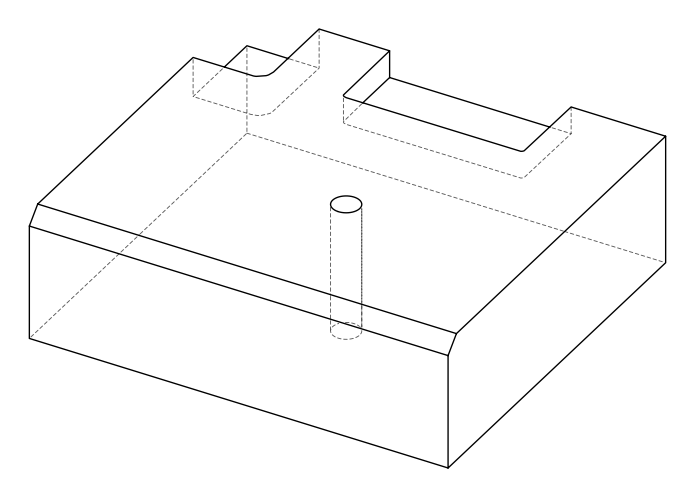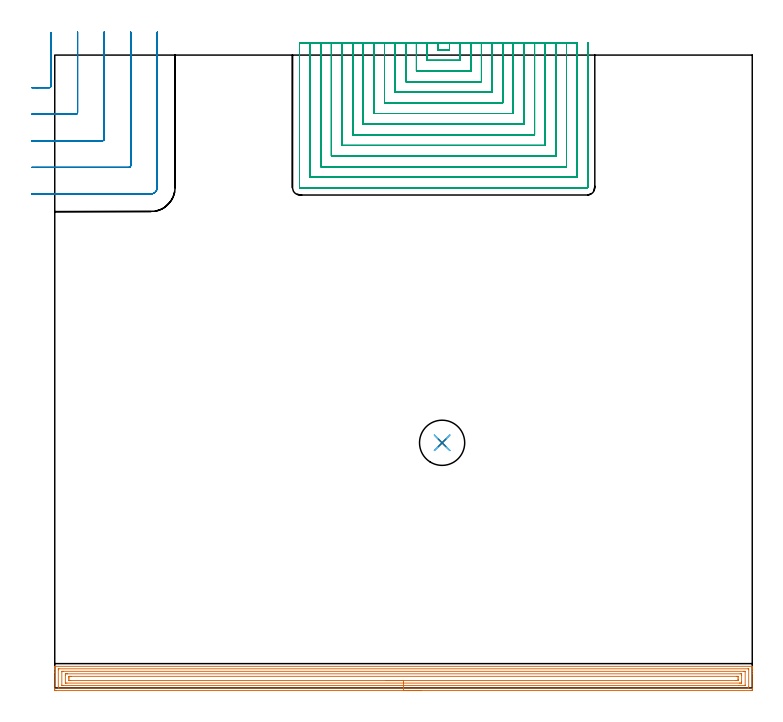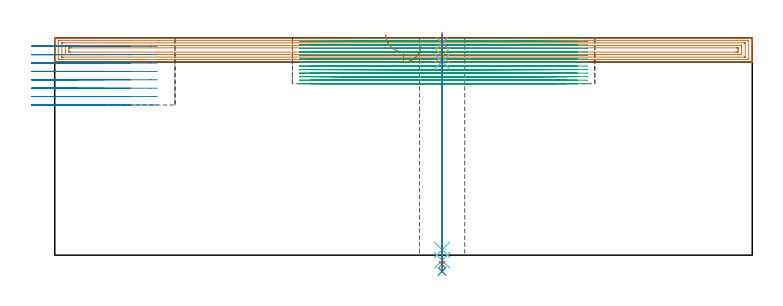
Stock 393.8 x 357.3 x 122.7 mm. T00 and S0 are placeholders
(PLAN: 8 operations, 7 tool changes, 148.6 min)
(1 AREA_MILL | FG_CHAMFER_SURFACE | UGT0205_001 | 16.04 min | 36950 mm3)
(2 MILL_CORNER_NOTCH_RECTANGULAR | CORNER_NOTCH_RECTANGULAR | UGT0201_094 | Follow Part, ap 5, ae 75% | 9.16 min | 225976 mm3)
(3 MILL_SLOT | SLOT_PARTIAL_RECTANGULAR | NXT0201_009 | Follow Part, ap 2, ae 75% | 121.68 min | 349037 mm3)
(4 SPOT_DRILL | STEP1HOLE | NXT0321_9005460120000 | 0.05 min | 263 mm3)
(5 DRILL_BLIND_HOLE_INTO_CENTER | STEP1HOLE | NXT0301_038 | 0.05 min | 259 mm3)
(6 GUN_DRILL_THROUGH_HOLE | STEP1HOLE | UGT0307_002 | 0.56 min | 3143 mm3)
(7 SPADE_DRILL_TO_ENLARGE_THROUGH_HOLE | STEP1HOLE | UGT0306_007 | 0.52 min | 22626 mm3)
(8 DRILL_TO_ENLARGE_THROUGH_HOLE | STEP1HOLE | UGT0301_386 | 0.54 min | 36370 mm3)
(TOOL UGT0205_001 | Chamfer Mill 20 x 3 x 45 deg. | D20 FL50 Z2)
(TOOL UGT0201_094 | End mill 20 mm | D20 FL38 Z4)
(TOOL NXT0201_009 | ENDMILL 8mm [2P460-0800-NA 1630] | D8 FL26 Z6)
(TOOL NXT0321_9005460120000 | NC Spot Drill, 142deg, 12mm, Carbide, Uncoated | D12 PA142 FL30 Z2)
(TOOL NXT0301_038 | Carbide Drill 6.7mm [860.1-0670-034A1-MM 2214] | D6.7 PA140 FL53 Z2)
(TOOL UGT0307_002 | Gun Drill 6 mm | D6 PA130 FL24 Z1)
(TOOL UGT0306_007 | Spade Drill 16.5mm | D16.5 PA132 FL10 Z2)
(TOOL UGT0301_386 | Twist Drill 25.5 mm | D25.5 PA118 FL165 Z2)
(OP 1 AREA_MILL)
G17 G21 G94 G90
T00 M6
G54
G17 G0 G90 X206.9 Y-1.5 S1061 M3
G43 Z132.7 H0
Z119.
G94 G1 X206.862 Z118.128 F250.
X206.748 Z117.264
X206.559 Z116.412
X206.297 Z115.58
X205.963 Z114.774
X205.56 Z114.
X205.092 Z113.264
X204.56 Z112.572
X203.971 Z111.929
X203.328 Z111.34
X202.636 Z110.809
X201.9 Z110.34
X201.126 Z109.937
X200.32 Z109.603
X199.488 Z109.341
X198.636 Z109.152
X197.772 Z109.038
X196.9 Z109.
X0.629
X0.337 Y-1.497 Z109.002
X0.01 Y-1.492 Z109.006
X0. Y-1.16 Z109.337
Y8.919 Z119.414
Y10.34 Z120.836
Y10.704 Z121.199
Y11.432 Z121.931
Y11.708 Z122.207
X0.003 Y12.137 Z122.628
X0.006 Y12.181 Z122.672
X0.009 Y12.197 Z122.688
X0.182 Y12.2 Z122.7
X393.618
X393.79 Y12.197 Z122.688
X393.793 Y12.138 Z122.63
X393.8 Y11.707 Z122.207
Y11.432 Z121.932
Y10.704 Z121.199
Y9.448 Z119.945
Y8.027 Z118.523
Y-0.632 Z109.865
X393.798 Y-0.896 Z109.601
X393.793 Y-1.492 Z109.006
X393.769 Y-1.494 Z109.004
X393.17 Y-1.5 Z109.
X196.9
Y-0.086 Z110.414
X2.336 Y-0.085 Z110.415
X2.172 Y-0.083 Z110.417
X2.064 Y-0.079 Z110.421
X2.009 Y-0.075 Z110.425
X2.006 Y-0.063 Z110.437
X2.003 Y-0.004 Z110.496
X2. Y0.413 Z110.913
Y10.228 Z120.728
X2.003 Y10.704 Z121.204
X2.006 Y10.755 Z121.255
X2.009 Y10.775 Z121.275
X2.091 Y10.779 Z121.279
X2.254 Y10.784 Z121.284
X2.336 Y10.786 Z121.286
X391.464 Y10.785 Z121.285
X391.628 Y10.783 Z121.283
X391.736 Y10.779 Z121.279
X391.791 Y10.775 Z121.275
X391.794 Y10.763 Z121.263
X391.797 Y10.704 Z121.204
X391.8 Y10.287 Z120.787
Y0.472 Z110.972
X391.797 Y-0.004 Z110.496
X391.794 Y-0.055 Z110.445
X391.791 Y-0.075 Z110.425
X391.709 Y-0.079 Z110.421
X391.546 Y-0.084 Z110.416
X391.464 Y-0.086 Z110.414
X196.9
Y1.328 Z111.828
X4.659 Y1.329 Z111.829
X4.206 Y1.33 Z111.83
X4.056 Y1.332 Z111.832
X4.01 Y1.335 Z111.835
X4.005 Y1.438 Z111.938
X4.001 Y1.575 Z112.075
Y9.124 Z119.624
X4.01 Y9.33 Z119.83
X4.017 Y9.365 Z119.865
X4.037 Y9.368 Z119.868
X4.093 Y9.371 Z119.871
X4.206
X4.647 Y9.372 Z119.872
X389.141 Y9.371 Z119.871
X389.594 Y9.37 Z119.87
X389.744 Y9.367 Z119.867
X389.79 Y9.365 Z119.865
X389.795 Y9.262 Z119.762
X389.799 Y9.125 Z119.625
Y1.576 Z112.076
X389.79 Y1.37 Z111.87
X389.783 Y1.335 Z111.835
X389.763 Y1.332 Z111.832
X389.707 Y1.329 Z111.829
X386.149 Y1.328 Z111.828
X196.9
Y2.743 Z113.243
X6.819
X6.056 Y2.748 Z113.248
X6.017 Y2.749 Z113.249
X6.01 Y2.79 Z113.29
X6.005 Y2.9 Z113.4
X6.001 Y3.12 Z113.62
X6. Y7.129 Z117.629
X6.002 Y7.578 Z118.078
X6.005 Y7.8 Z118.3
X6.01 Y7.91 Z118.41
X6.018 Y7.951 Z118.451
X6.069 Y7.953 Z118.453
X6.889 Y7.957 Z118.457
X6.959
X386.981
X387.744 Y7.952 Z118.452
X387.783 Y7.951 Z118.451
X387.79 Y7.91 Z118.41
X387.795 Y7.8 Z118.3
X387.799 Y7.58 Z118.08
X387.8 Y7.14 Z117.64
Y3.571 Z114.071
X387.799 Y3.122 Z113.622
X387.795 Y2.9 Z113.4
X387.79 Y2.79 Z113.29
X387.782 Y2.749 Z113.249
X387.731 Y2.747 Z113.247
X386.911 Y2.743 Z113.243
X386.841
X196.9
Y4.157 Z114.657
X8.978
X8.677 Y4.158 Z114.658
X8.08 Y4.161 Z114.661
X8.028 Y4.164 Z114.664
X8.01 Y4.172 Z114.672
X8.004 Y4.237 Z114.737
X8.002 Y4.458 Z114.958
X8. Y5.133 Z115.633
Y6.026 Z116.526
X8.001 Y6.242 Z116.742
X8.003 Y6.411 Z116.911
X8.007 Y6.495 Z116.995
X8.009 Y6.531 Z117.031
X8.075 Y6.536 Z117.036
X8.378 Y6.541 Z117.041
X8.677 Y6.542 Z117.042
X9.27 Y6.543 Z117.043
X384.822
X385.123 Y6.542 Z117.042
X385.72 Y6.539 Z117.039
X385.772 Y6.536 Z117.036
X385.79 Y6.528 Z117.028
X385.796 Y6.463 Z116.963
X385.798 Y6.242 Z116.742
X385.8 Y5.567 Z116.067
Y4.674 Z115.174
X385.799 Y4.458 Z114.958
X385.797 Y4.289 Z114.789
X385.793 Y4.205 Z114.705
X385.791 Y4.169 Z114.669
X385.725 Y4.164 Z114.664
X385.422 Y4.159 Z114.659
X385.123 Y4.158 Z114.658
X384.53 Y4.157 Z114.657
X196.9
X196.028 Z114.695
X195.164 Z114.809
X194.312 Z114.998
X193.48 Z115.26
X192.674 Z115.594
X191.9 Z115.997
X191.164 Z116.465
X190.472 Z116.996
X189.829 Z117.586
X189.24 Z118.229
X188.708 Z118.921
X188.24 Z119.657
X187.837 Z120.431
X187.503 Z121.237
X187.241 Z122.069
X187.052 Z122.92
X186.938 Z123.785
X186.9 Z124.657
G0 Z132.7
M5
M2
(OP 2 MILL_CORNER_NOTCH_RECTANGULAR)
G17 G21 G94 G90
T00 M6
G54
G17 G0 G90 X-13. Y338.9 S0 M3
G43 Z132.7 H0
Z117.962
G94 G1 X-10. F250.
X-3.094 F500.
G3 X-2.1 Y339.894 R1.
G1 Y367.077
Y370.077 F250.
G0 Z132.7
X-13. Y323.9
Z117.962
G1 X-10.
X11.905 F500.
G3 X12.9 Y324.895 R1.
G1 Y367.3
Y370.3 F250.
G0 Z132.7
X-13. Y308.9
Z117.962
G1 X-10.
X26.905 F500.
G3 X27.9 Y309.895 R1.
G1 Y367.3
Y370.3 F250.
G0 Z132.7
X-13. Y293.9
Z117.962
G1 X-10.
X41.905 F500.
G3 X42.9 Y294.895 R1.
G1 Y367.3
Y370.3 F250.
G0 Z132.7
X-13. Y278.9
Z117.962
G1 X-10.
X54.2 F500.
G3 X57.9 Y282.6 R3.7
G1 Y367.3
Y370.3 F250.
G0 Z132.7
X-13. Y338.9
Z113.225
G1 X-10.
X-3.094 F500.
G3 X-2.1 Y339.894 R1.
G1 Y367.077
Y370.077 F250.
G0 Z132.7
X-13. Y323.9
Z113.225
G1 X-10.
X11.905 F500.
G3 X12.9 Y324.895 R1.
G1 Y367.3
Y370.3 F250.
G0 Z132.7
X-13. Y308.9
Z113.225
G1 X-10.
X26.905 F500.
G3 X27.9 Y309.895 R1.
G1 Y367.3
Y370.3 F250.
G0 Z132.7
X-13. Y293.9
Z113.225
G1 X-10.
X41.905 F500.
G3 X42.9 Y294.895 R1.
G1 Y367.3
Y370.3 F250.
G0 Z132.7
X-13. Y278.9
Z113.225
G1 X-10.
X54.2 F500.
G3 X57.9 Y282.6 R3.7
G1 Y367.3
Y370.3 F250.
G0 Z132.7
X-13. Y338.9
Z108.487
G1 X-10.
X-3.094 F500.
G3 X-2.1 Y339.894 R1.
G1 Y367.077
Y370.077 F250.
G0 Z132.7
X-13. Y323.9
Z108.487
G1 X-10.
X11.905 F500.
G3 X12.9 Y324.895 R1.
G1 Y367.3
Y370.3 F250.
G0 Z132.7
X-13. Y308.9
Z108.487
G1 X-10.
X26.905 F500.
G3 X27.9 Y309.895 R1.
G1 Y367.3
Y370.3 F250.
G0 Z132.7
X-13. Y293.9
Z108.487
G1 X-10.
X41.905 F500.
G3 X42.9 Y294.895 R1.
G1 Y367.3
Y370.3 F250.
G0 Z132.7
X-13. Y278.9
Z108.487
G1 X-10.
X54.2 F500.
G3 X57.9 Y282.6 R3.7
G1 Y367.3
Y370.3 F250.
G0 Z132.7
X-13. Y338.9
Z103.75
G1 X-10.
X-3.094 F500.
G3 X-2.1 Y339.894 R1.
G1 Y367.077
Y370.077 F250.
G0 Z132.7
X-13. Y323.9
Z103.75
G1 X-10.
X11.905 F500.
G3 X12.9 Y324.895 R1.
G1 Y367.3
Y370.3 F250.
G0 Z132.7
X-13. Y308.9
Z103.75
G1 X-10.
X26.905 F500.
G3 X27.9 Y309.895 R1.
G1 Y367.3
Y370.3 F250.
G0 Z132.7
X-13. Y293.9
Z103.75
G1 X-10.
X41.905 F500.
G3 X42.9 Y294.895 R1.
G1 Y367.3
Y370.3 F250.
G0 Z132.7
X-13. Y278.9
Z103.75
G1 X-10.
X54.2 F500.
G3 X57.9 Y282.6 R3.7
G1 Y367.3
Y370.3 F250.
G0 Z132.7
X-13. Y338.9
Z99.012
G1 X-10.
X-3.094 F500.
G3 X-2.1 Y339.894 R1.
G1 Y367.077
Y370.077 F250.
G0 Z132.7
X-13. Y323.9
Z99.012
G1 X-10.
X11.905 F500.
G3 X12.9 Y324.895 R1.
G1 Y367.3
Y370.3 F250.
G0 Z132.7
X-13. Y308.9
Z99.012
G1 X-10.
X26.905 F500.
G3 X27.9 Y309.895 R1.
G1 Y367.3
Y370.3 F250.
G0 Z132.7
X-13. Y293.9
Z99.012
G1 X-10.
X41.905 F500.
G3 X42.9 Y294.895 R1.
G1 Y367.3
Y370.3 F250.
G0 Z132.7
X-13. Y278.9
Z99.012
G1 X-10.
X54.2 F500.
G3 X57.9 Y282.6 R3.7
G1 Y367.3
Y370.3 F250.
G0 Z132.7
X-13. Y338.9
Z94.275
G1 X-10.
X-3.094 F500.
G3 X-2.1 Y339.894 R1.
G1 Y367.077
Y370.077 F250.
G0 Z132.7
X-13. Y323.9
Z94.275
G1 X-10.
X11.905 F500.
G3 X12.9 Y324.895 R1.
G1 Y367.3
Y370.3 F250.
G0 Z132.7
X-13. Y308.9
Z94.275
G1 X-10.
X26.905 F500.
G3 X27.9 Y309.895 R1.
G1 Y367.3
Y370.3 F250.
G0 Z132.7
X-13. Y293.9
Z94.275
G1 X-10.
X41.905 F500.
G3 X42.9 Y294.895 R1.
G1 Y367.3
Y370.3 F250.
G0 Z132.7
X-13. Y278.9
Z94.275
G1 X-10.
X54.2 F500.
G3 X57.9 Y282.6 R3.7
G1 Y367.3
Y370.3 F250.
G0 Z132.7
X-13. Y338.9
Z89.537
G1 X-10.
X-3.094 F500.
G3 X-2.1 Y339.894 R1.
G1 Y367.077
Y370.077 F250.
G0 Z132.7
X-13. Y323.9
Z89.537
G1 X-10.
X11.905 F500.
G3 X12.9 Y324.895 R1.
G1 Y367.3
Y370.3 F250.
G0 Z132.7
X-13. Y308.9
Z89.537
G1 X-10.
X26.905 F500.
G3 X27.9 Y309.895 R1.
G1 Y367.3
Y370.3 F250.
G0 Z132.7
X-13. Y293.9
Z89.537
G1 X-10.
X41.905 F500.
G3 X42.9 Y294.895 R1.
G1 Y367.3
Y370.3 F250.
G0 Z132.7
X-13. Y278.9
Z89.537
G1 X-10.
X54.2 F500.
G3 X57.9 Y282.6 R3.7
G1 Y367.3
Y370.3 F250.
G0 Z132.7
X-13. Y338.9
Z84.8
G1 X-10.
X-3.094 F500.
G3 X-2.1 Y339.894 R1.
G1 Y367.077
Y370.077 F250.
G0 Z132.7
X-13. Y323.9
Z84.8
G1 X-10.
X11.905 F500.
G3 X12.9 Y324.895 R1.
G1 Y367.3
Y370.3 F250.
G0 Z132.7
X-13. Y308.9
Z84.8
G1 X-10.
X26.905 F500.
G3 X27.9 Y309.895 R1.
G1 Y367.3
Y370.3 F250.
G0 Z132.7
X-13. Y293.9
Z84.8
G1 X-10.
X41.905 F500.
G3 X42.9 Y294.895 R1.
G1 Y367.3
Y370.3 F250.
G0 Z132.7
X-13. Y278.9
Z84.8
G1 X-10.
X54.2 F500.
G3 X57.9 Y282.6 R3.7
G1 Y367.3
Y370.3 F250.
G0 Z132.7
M5
M2
(OP 3 MILL_SLOT)
G17 G21 G94 G90
T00 M6
G54
G17 G0 G90 X216.2 Y364.3 S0 M3
G43 Z132.7 H1
Z120.708
G94 G1 Y361.3 F250.
Y360.3 F500.
X222.9
Y361.3
Y364.3 F250.
X210.2
Y361.3
Y354.3 F500.
X228.9
Y361.3
Y364.3 F250.
X204.2
Y361.3
Y348.3 F500.
X234.9
Y361.3
Y364.3 F250.
X198.2
Y361.3
Y342.3 F500.
X240.9
Y361.3
Y364.3 F250.
X192.2
Y361.3
Y336.3 F500.
X246.9
Y361.3
Y364.3 F250.
X186.2
Y361.3
Y330.3 F500.
X252.9
Y361.3
Y364.3 F250.
X180.2
Y361.3
Y324.3 F500.
X258.9
Y361.3
Y364.3 F250.
X174.2
Y361.3
Y318.3 F500.
X264.9
Y361.3
Y364.3 F250.
X168.2
Y361.3
Y312.3 F500.
X270.9
Y361.3
Y364.3 F250.
X162.2
Y361.3
Y306.3 F500.
X276.9
Y361.3
Y364.3 F250.
X156.2
Y361.3
Y300.3 F500.
X282.9
Y361.3
Y364.3 F250.
X150.2
Y361.3
Y294.3 F500.
X288.9
Y361.3
Y364.3 F250.
X144.2
Y361.3
Y288.3 F500.
X294.9
Y361.3
Y364.3 F250.
X138.2
Y361.3
Y282.6 F500.
G3 X138.5 Y282.3 R0.3
G1 X300.6
G3 X300.9 Y282.6 R0.3
G1 Y361.3
Y364.3 F250.
G0 X216.2 Z118.715
G1 Y361.3
Y360.3 F500.
X222.9
Y361.3
Y364.3 F250.
X210.2
Y361.3
Y354.3 F500.
X228.9
Y361.3
Y364.3 F250.
X204.2
Y361.3
Y348.3 F500.
X234.9
Y361.3
Y364.3 F250.
X198.2
Y361.3
Y342.3 F500.
X240.9
Y361.3
Y364.3 F250.
X192.2
Y361.3
Y336.3 F500.
X246.9
Y361.3
Y364.3 F250.
X186.2
Y361.3
Y330.3 F500.
X252.9
Y361.3
Y364.3 F250.
X180.2
Y361.3
Y324.3 F500.
X258.9
Y361.3
Y364.3 F250.
X174.2
Y361.3
Y318.3 F500.
X264.9
Y361.3
Y364.3 F250.
X168.2
Y361.3
Y312.3 F500.
X270.9
Y361.3
Y364.3 F250.
X162.2
Y361.3
Y306.3 F500.
X276.9
Y361.3
Y364.3 F250.
X156.2
Y361.3
Y300.3 F500.
X282.9
Y361.3
Y364.3 F250.
X150.2
Y361.3
Y294.3 F500.
X288.9
Y361.3
Y364.3 F250.
X144.2
Y361.3
Y288.3 F500.
X294.9
Y361.3
Y364.3 F250.
X138.2
Y361.3
Y282.6 F500.
G3 X138.5 Y282.3 R0.3
G1 X300.6
G3 X300.9 Y282.6 R0.3
G1 Y361.3
Y364.3 F250.
G0 X216.2 Z116.723
G1 Y361.3
Y360.3 F500.
X222.9
Y361.3
Y364.3 F250.
X210.2
Y361.3
Y354.3 F500.
X228.9
Y361.3
Y364.3 F250.
X204.2
Y361.3
Y348.3 F500.
X234.9
Y361.3
Y364.3 F250.
X198.2
Y361.3
Y342.3 F500.
X240.9
Y361.3
Y364.3 F250.
X192.2
Y361.3
Y336.3 F500.
X246.9
Y361.3
Y364.3 F250.
X186.2
Y361.3
Y330.3 F500.
X252.9
Y361.3
Y364.3 F250.
X180.2
Y361.3
Y324.3 F500.
X258.9
Y361.3
Y364.3 F250.
X174.2
Y361.3
Y318.3 F500.
X264.9
Y361.3
Y364.3 F250.
X168.2
Y361.3
Y312.3 F500.
X270.9
Y361.3
Y364.3 F250.
X162.2
Y361.3
Y306.3 F500.
X276.9
Y361.3
Y364.3 F250.
X156.2
Y361.3
Y300.3 F500.
X282.9
Y361.3
Y364.3 F250.
X150.2
Y361.3
Y294.3 F500.
X288.9
Y361.3
Y364.3 F250.
X144.2
Y361.3
Y288.3 F500.
X294.9
Y361.3
Y364.3 F250.
X138.2
Y361.3
Y282.6 F500.
G3 X138.5 Y282.3 R0.3
G1 X300.6
G3 X300.9 Y282.6 R0.3
G1 Y361.3
Y364.3 F250.
G0 X216.2 Z114.731
G1 Y361.3
Y360.3 F500.
X222.9
Y361.3
Y364.3 F250.
X210.2
Y361.3
Y354.3 F500.
X228.9
Y361.3
Y364.3 F250.
X204.2
Y361.3
Y348.3 F500.
X234.9
Y361.3
Y364.3 F250.
X198.2
Y361.3
Y342.3 F500.
X240.9
Y361.3
Y364.3 F250.
X192.2
Y361.3
Y336.3 F500.
X246.9
Y361.3
Y364.3 F250.
X186.2
Y361.3
Y330.3 F500.
X252.9
Y361.3
Y364.3 F250.
X180.2
Y361.3
Y324.3 F500.
X258.9
Y361.3
Y364.3 F250.
X174.2
Y361.3
Y318.3 F500.
X264.9
Y361.3
Y364.3 F250.
X168.2
Y361.3
Y312.3 F500.
X270.9
Y361.3
Y364.3 F250.
X162.2
Y361.3
Y306.3 F500.
X276.9
Y361.3
Y364.3 F250.
X156.2
Y361.3
Y300.3 F500.
X282.9
Y361.3
Y364.3 F250.
X150.2
Y361.3
Y294.3 F500.
X288.9
Y361.3
Y364.3 F250.
X144.2
Y361.3
Y288.3 F500.
X294.9
Y361.3
Y364.3 F250.
X138.2
Y361.3
Y282.6 F500.
G3 X138.5 Y282.3 R0.3
G1 X300.6
G3 X300.9 Y282.6 R0.3
G1 Y361.3
Y364.3 F250.
G0 X216.2 Z112.738
G1 Y361.3
Y360.3 F500.
X222.9
Y361.3
Y364.3 F250.
X210.2
Y361.3
Y354.3 F500.
X228.9
Y361.3
Y364.3 F250.
X204.2
Y361.3
Y348.3 F500.
X234.9
Y361.3
Y364.3 F250.
X198.2
Y361.3
Y342.3 F500.
X240.9
Y361.3
Y364.3 F250.
X192.2
Y361.3
Y336.3 F500.
X246.9
Y361.3
Y364.3 F250.
X186.2
Y361.3
Y330.3 F500.
X252.9
Y361.3
Y364.3 F250.
X180.2
Y361.3
Y324.3 F500.
X258.9
Y361.3
Y364.3 F250.
X174.2
Y361.3
Y318.3 F500.
X264.9
Y361.3
Y364.3 F250.
X168.2
Y361.3
Y312.3 F500.
X270.9
Y361.3
Y364.3 F250.
X162.2
Y361.3
Y306.3 F500.
X276.9
Y361.3
Y364.3 F250.
X156.2
Y361.3
Y300.3 F500.
X282.9
Y361.3
Y364.3 F250.
X150.2
Y361.3
Y294.3 F500.
X288.9
Y361.3
Y364.3 F250.
X144.2
Y361.3
Y288.3 F500.
X294.9
Y361.3
Y364.3 F250.
X138.2
Y361.3
Y282.6 F500.
G3 X138.5 Y282.3 R0.3
G1 X300.6
G3 X300.9 Y282.6 R0.3
G1 Y361.3
Y364.3 F250.
G0 X216.2 Z110.746
G1 Y361.3
Y360.3 F500.
X222.9
Y361.3
Y364.3 F250.
X210.2
Y361.3
Y354.3 F500.
X228.9
Y361.3
Y364.3 F250.
X204.2
Y361.3
Y348.3 F500.
X234.9
Y361.3
Y364.3 F250.
X198.2
Y361.3
Y342.3 F500.
X240.9
Y361.3
Y364.3 F250.
X192.2
Y361.3
Y336.3 F500.
X246.9
Y361.3
Y364.3 F250.
X186.2
Y361.3
Y330.3 F500.
X252.9
Y361.3
Y364.3 F250.
X180.2
Y361.3
Y324.3 F500.
X258.9
Y361.3
Y364.3 F250.
X174.2
Y361.3
Y318.3 F500.
X264.9
Y361.3
Y364.3 F250.
X168.2
Y361.3
Y312.3 F500.
X270.9
Y361.3
Y364.3 F250.
X162.2
Y361.3
Y306.3 F500.
X276.9
Y361.3
Y364.3 F250.
X156.2
Y361.3
Y300.3 F500.
X282.9
Y361.3
Y364.3 F250.
X150.2
Y361.3
Y294.3 F500.
X288.9
Y361.3
Y364.3 F250.
X144.2
Y361.3
Y288.3 F500.
X294.9
Y361.3
Y364.3 F250.
X138.2
Y361.3
Y282.6 F500.
G3 X138.5 Y282.3 R0.3
G1 X300.6
G3 X300.9 Y282.6 R0.3
G1 Y361.3
Y364.3 F250.
G0 X216.2 Z108.754
G1 Y361.3
Y360.3 F500.
X222.9
Y361.3
Y364.3 F250.
X210.2
Y361.3
Y354.3 F500.
X228.9
Y361.3
Y364.3 F250.
X204.2
Y361.3
Y348.3 F500.
X234.9
Y361.3
Y364.3 F250.
X198.2
Y361.3
Y342.3 F500.
X240.9
Y361.3
Y364.3 F250.
X192.2
Y361.3
Y336.3 F500.
X246.9
Y361.3
Y364.3 F250.
X186.2
Y361.3
Y330.3 F500.
X252.9
Y361.3
Y364.3 F250.
X180.2
Y361.3
Y324.3 F500.
X258.9
Y361.3
Y364.3 F250.
X174.2
Y361.3
Y318.3 F500.
X264.9
Y361.3
Y364.3 F250.
X168.2
Y361.3
Y312.3 F500.
X270.9
Y361.3
Y364.3 F250.
X162.2
Y361.3
Y306.3 F500.
X276.9
Y361.3
Y364.3 F250.
X156.2
Y361.3
Y300.3 F500.
X282.9
Y361.3
Y364.3 F250.
X150.2
Y361.3
Y294.3 F500.
X288.9
Y361.3
Y364.3 F250.
X144.2
Y361.3
Y288.3 F500.
X294.9
Y361.3
Y364.3 F250.
X138.2
Y361.3
Y282.6 F500.
G3 X138.5 Y282.3 R0.3
G1 X300.6
G3 X300.9 Y282.6 R0.3
G1 Y361.3
Y364.3 F250.
G0 X216.2 Z106.761
G1 Y361.3
Y360.3 F500.
X222.9
Y361.3
Y364.3 F250.
X210.2
Y361.3
Y354.3 F500.
X228.9
Y361.3
Y364.3 F250.
X204.2
Y361.3
Y348.3 F500.
X234.9
Y361.3
Y364.3 F250.
X198.2
Y361.3
Y342.3 F500.
X240.9
Y361.3
Y364.3 F250.
X192.2
Y361.3
Y336.3 F500.
X246.9
Y361.3
Y364.3 F250.
X186.2
Y361.3
Y330.3 F500.
X252.9
Y361.3
Y364.3 F250.
X180.2
Y361.3
Y324.3 F500.
X258.9
Y361.3
Y364.3 F250.
X174.2
Y361.3
Y318.3 F500.
X264.9
Y361.3
Y364.3 F250.
X168.2
Y361.3
Y312.3 F500.
X270.9
Y361.3
Y364.3 F250.
X162.2
Y361.3
Y306.3 F500.
X276.9
Y361.3
Y364.3 F250.
X156.2
Y361.3
Y300.3 F500.
X282.9
Y361.3
Y364.3 F250.
X150.2
Y361.3
Y294.3 F500.
X288.9
Y361.3
Y364.3 F250.
X144.2
Y361.3
Y288.3 F500.
X294.9
Y361.3
Y364.3 F250.
X138.2
Y361.3
Y282.6 F500.
G3 X138.5 Y282.3 R0.3
G1 X300.6
G3 X300.9 Y282.6 R0.3
G1 Y361.3
Y364.3 F250.
G0 X216.2 Z104.769
G1 Y361.3
Y360.3 F500.
X222.9
Y361.3
Y364.3 F250.
X210.2
Y361.3
Y354.3 F500.
X228.9
Y361.3
Y364.3 F250.
X204.2
Y361.3
Y348.3 F500.
X234.9
Y361.3
Y364.3 F250.
X198.2
Y361.3
Y342.3 F500.
X240.9
Y361.3
Y364.3 F250.
X192.2
Y361.3
Y336.3 F500.
X246.9
Y361.3
Y364.3 F250.
X186.2
Y361.3
Y330.3 F500.
X252.9
Y361.3
Y364.3 F250.
X180.2
Y361.3
Y324.3 F500.
X258.9
Y361.3
Y364.3 F250.
X174.2
Y361.3
Y318.3 F500.
X264.9
Y361.3
Y364.3 F250.
X168.2
Y361.3
Y312.3 F500.
X270.9
Y361.3
Y364.3 F250.
X162.2
Y361.3
Y306.3 F500.
X276.9
Y361.3
Y364.3 F250.
X156.2
Y361.3
Y300.3 F500.
X282.9
Y361.3
Y364.3 F250.
X150.2
Y361.3
Y294.3 F500.
X288.9
Y361.3
Y364.3 F250.
X144.2
Y361.3
Y288.3 F500.
X294.9
Y361.3
Y364.3 F250.
X138.2
Y361.3
Y282.6 F500.
G3 X138.5 Y282.3 R0.3
G1 X300.6
G3 X300.9 Y282.6 R0.3
G1 Y361.3
Y364.3 F250.
G0 X216.2 Z102.777
G1 Y361.3
Y360.3 F500.
X222.9
Y361.3
Y364.3 F250.
X210.2
Y361.3
Y354.3 F500.
X228.9
Y361.3
Y364.3 F250.
X204.2
Y361.3
Y348.3 F500.
X234.9
Y361.3
Y364.3 F250.
X198.2
Y361.3
Y342.3 F500.
X240.9
Y361.3
Y364.3 F250.
X192.2
Y361.3
Y336.3 F500.
X246.9
Y361.3
Y364.3 F250.
X186.2
Y361.3
Y330.3 F500.
X252.9
Y361.3
Y364.3 F250.
X180.2
Y361.3
Y324.3 F500.
X258.9
Y361.3
Y364.3 F250.
X174.2
Y361.3
Y318.3 F500.
X264.9
Y361.3
Y364.3 F250.
X168.2
Y361.3
Y312.3 F500.
X270.9
Y361.3
Y364.3 F250.
X162.2
Y361.3
Y306.3 F500.
X276.9
Y361.3
Y364.3 F250.
X156.2
Y361.3
Y300.3 F500.
X282.9
Y361.3
Y364.3 F250.
X150.2
Y361.3
Y294.3 F500.
X288.9
Y361.3
Y364.3 F250.
X144.2
Y361.3
Y288.3 F500.
X294.9
Y361.3
Y364.3 F250.
X138.2
Y361.3
Y282.6 F500.
G3 X138.5 Y282.3 R0.3
G1 X300.6
G3 X300.9 Y282.6 R0.3
G1 Y361.3
Y364.3 F250.
G0 X216.2 Z100.785
G1 Y361.3
Y360.3 F500.
X222.9
Y361.3
Y364.3 F250.
X210.2
Y361.3
Y354.3 F500.
X228.9
Y361.3
Y364.3 F250.
X204.2
Y361.3
Y348.3 F500.
X234.9
Y361.3
Y364.3 F250.
X198.2
Y361.3
Y342.3 F500.
X240.9
Y361.3
Y364.3 F250.
X192.2
Y361.3
Y336.3 F500.
X246.9
Y361.3
Y364.3 F250.
X186.2
Y361.3
Y330.3 F500.
X252.9
Y361.3
Y364.3 F250.
X180.2
Y361.3
Y324.3 F500.
X258.9
Y361.3
Y364.3 F250.
X174.2
Y361.3
Y318.3 F500.
X264.9
Y361.3
Y364.3 F250.
X168.2
Y361.3
Y312.3 F500.
X270.9
Y361.3
Y364.3 F250.
X162.2
Y361.3
Y306.3 F500.
X276.9
Y361.3
Y364.3 F250.
X156.2
Y361.3
Y300.3 F500.
X282.9
Y361.3
Y364.3 F250.
X150.2
Y361.3
Y294.3 F500.
X288.9
Y361.3
Y364.3 F250.
X144.2
Y361.3
Y288.3 F500.
X294.9
Y361.3
Y364.3 F250.
X138.2
Y361.3
Y282.6 F500.
G3 X138.5 Y282.3 R0.3
G1 X300.6
G3 X300.9 Y282.6 R0.3
G1 Y361.3
Y364.3 F250.
G0 X216.2 Z98.792
G1 Y361.3
Y360.3 F500.
X222.9
Y361.3
Y364.3 F250.
X210.2
Y361.3
Y354.3 F500.
X228.9
Y361.3
Y364.3 F250.
X204.2
Y361.3
Y348.3 F500.
X234.9
Y361.3
Y364.3 F250.
X198.2
Y361.3
Y342.3 F500.
X240.9
Y361.3
Y364.3 F250.
X192.2
Y361.3
Y336.3 F500.
X246.9
Y361.3
Y364.3 F250.
X186.2
Y361.3
Y330.3 F500.
X252.9
Y361.3
Y364.3 F250.
X180.2
Y361.3
Y324.3 F500.
X258.9
Y361.3
Y364.3 F250.
X174.2
Y361.3
Y318.3 F500.
X264.9
Y361.3
Y364.3 F250.
X168.2
Y361.3
Y312.3 F500.
X270.9
Y361.3
Y364.3 F250.
X162.2
Y361.3
Y306.3 F500.
X276.9
Y361.3
Y364.3 F250.
X156.2
Y361.3
Y300.3 F500.
X282.9
Y361.3
Y364.3 F250.
X150.2
Y361.3
Y294.3 F500.
X288.9
Y361.3
Y364.3 F250.
X144.2
Y361.3
Y288.3 F500.
X294.9
Y361.3
Y364.3 F250.
X138.2
Y361.3
Y282.6 F500.
G3 X138.5 Y282.3 R0.3
G1 X300.6
G3 X300.9 Y282.6 R0.3
G1 Y361.3
Y364.3 F250.
G0 X216.2 Z96.8
G1 Y361.3
Y360.3 F500.
X222.9
Y361.3
Y364.3 F250.
X210.2
Y361.3
Y354.3 F500.
X228.9
Y361.3
Y364.3 F250.
X204.2
Y361.3
Y348.3 F500.
X234.9
Y361.3
Y364.3 F250.
X198.2
Y361.3
Y342.3 F500.
X240.9
Y361.3
Y364.3 F250.
X192.2
Y361.3
Y336.3 F500.
X246.9
Y361.3
Y364.3 F250.
X186.2
Y361.3
Y330.3 F500.
X252.9
Y361.3
Y364.3 F250.
X180.2
Y361.3
Y324.3 F500.
X258.9
Y361.3
Y364.3 F250.
X174.2
Y361.3
Y318.3 F500.
X264.9
Y361.3
Y364.3 F250.
X168.2
Y361.3
Y312.3 F500.
X270.9
Y361.3
Y364.3 F250.
X162.2
Y361.3
Y306.3 F500.
X276.9
Y361.3
Y364.3 F250.
X156.2
Y361.3
Y300.3 F500.
X282.9
Y361.3
Y364.3 F250.
X150.2
Y361.3
Y294.3 F500.
X288.9
Y361.3
Y364.3 F250.
X144.2
Y361.3
Y288.3 F500.
X294.9
Y361.3
Y364.3 F250.
X138.2
Y361.3
Y282.6 F500.
G3 X138.5 Y282.3 R0.3
G1 X300.6
G3 X300.9 Y282.6 R0.3
G1 Y361.3
Y364.3 F250.
G0 Z132.7
M5
M2
(OP 4 SPOT_DRILL)
G17 G21 G94 G90
T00 M6
G54
G17 G0 G90 X218.7 Y138.4 S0 M3
G43 Z132.7 H0
G94 G81 G98 Z119.7 F250. R125.7
G80
M5
M2
(OP 5 DRILL_BLIND_HOLE_INTO_CENTER)
G17 G21 G94 G90
T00 M6
G54
G17 G0 G90 X218.7 Y138.4 S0 M3
G43 Z132.7 H1
G94 G81 G98 Z112.65 F250. R124.7
G80
M5
M2
(OP 6 GUN_DRILL_THROUGH_HOLE)
G17 G21 G94 G90
T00 M6
G54
G17 G0 G90 X218.7 Y138.4 M8
G43 Z132.7 H0
Z119.862
S716 M3
G94 G1 Z109.343 F125. M26
G4 X.084
Z3. F250.
G4 X.084
Z-2.899 F125.
G4 X.084
M5
M9
G0 Z119.862
Z132.7
M2
(OP 7 SPADE_DRILL_TO_ENLARGE_THROUGH_HOLE)
G17 G21 G94 G90
T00 M6
G54
G17 G0 G90 X218.7 Y138.4 S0 M3
G43 Z132.7 H0
G94 G73 G98 Z-5.173 F250. Q15.984 R124.7
G80
M5
M2
(OP 8 DRILL_TO_ENLARGE_THROUGH_HOLE)
G17 G21 G94 G90
T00 M6
G54
G17 G0 G90 X218.7 Y138.4 S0 M3
G43 Z132.7 H0
G94 G73 G98 Z-9.161 F250. Q21.977 R124.7
G80
M5
M2
